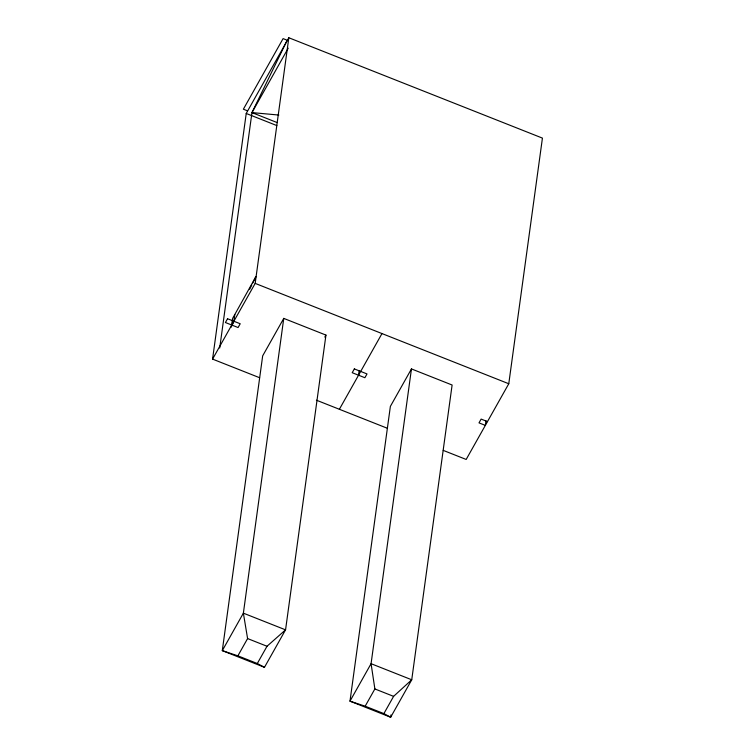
<?xml version="1.0" encoding="UTF-8"?>
<svg xmlns="http://www.w3.org/2000/svg" width="755" height="755" viewBox="0 0 755 755"><rect width="100%" height="100%" fill="white"/><g stroke="black" fill="none" stroke-linecap="round" stroke-linejoin="round"><path stroke-width="1.13" d="M259.578 377.708L212.57 359.106L255.181 283.389L288.825 37.75L542.43 138.108L508.776 383.748L466.175 459.455L443.213 450.376M212.57 359.106L246.224 113.467L288.825 37.75M219.714 348.017L251.962 112.599L287.193 40.242L283.087 38.618L243.374 109.201L247.48 110.825M233.88 321.243L234.796 314.524L255.907 276.594L252.812 282.927M283.757 318.393L243.374 613.164L247.593 638.57L237.882 655.831L222.3 650.631L262.674 355.86L283.757 318.393L325.943 335.088L285.56 629.849L264.476 667.316L222.3 650.631L243.374 613.164L285.56 629.849L267.015 646.261L257.304 663.513L237.882 655.831M358.55 375.207L359.163 370.724M411.456 368.921L371.073 663.692L374.876 688.947L365.165 706.199L349.99 701.159L390.373 406.388L411.456 368.921L452.113 385.012L411.739 679.783L390.656 717.25L349.99 701.159L371.073 663.692L411.739 679.783L393.6 696.355L383.889 713.607L365.165 706.199M390.967 714.919L390.656 717.25L383.889 713.607M485.956 420.903L485.342 425.386L479.01 422.875L481.133 419.091L487.475 421.601M231.559 324.961L232.663 318.308L234.796 314.524M231.115 327.245L234.21 320.913M249.707 289.25L251.774 285.031M277.132 122.565L251.962 112.599L288.231 48.15M324.801 337.107L325.943 335.088M339.373 409.286L381.983 333.568M251.962 112.599L278.84 115.053M246.224 113.467L276.83 125.575M255.181 283.389L508.776 383.748M316.42 400.197L387.466 428.311M247.593 638.57L267.015 646.261M374.876 688.947L393.6 696.355M257.304 663.513L264.476 667.316M227.538 318.742L225.405 322.527L238.089 327.538L240.213 323.753L227.538 318.742M354.34 368.912L352.207 372.706L364.882 377.717L367.015 373.933L354.34 368.912"/></g></svg>
